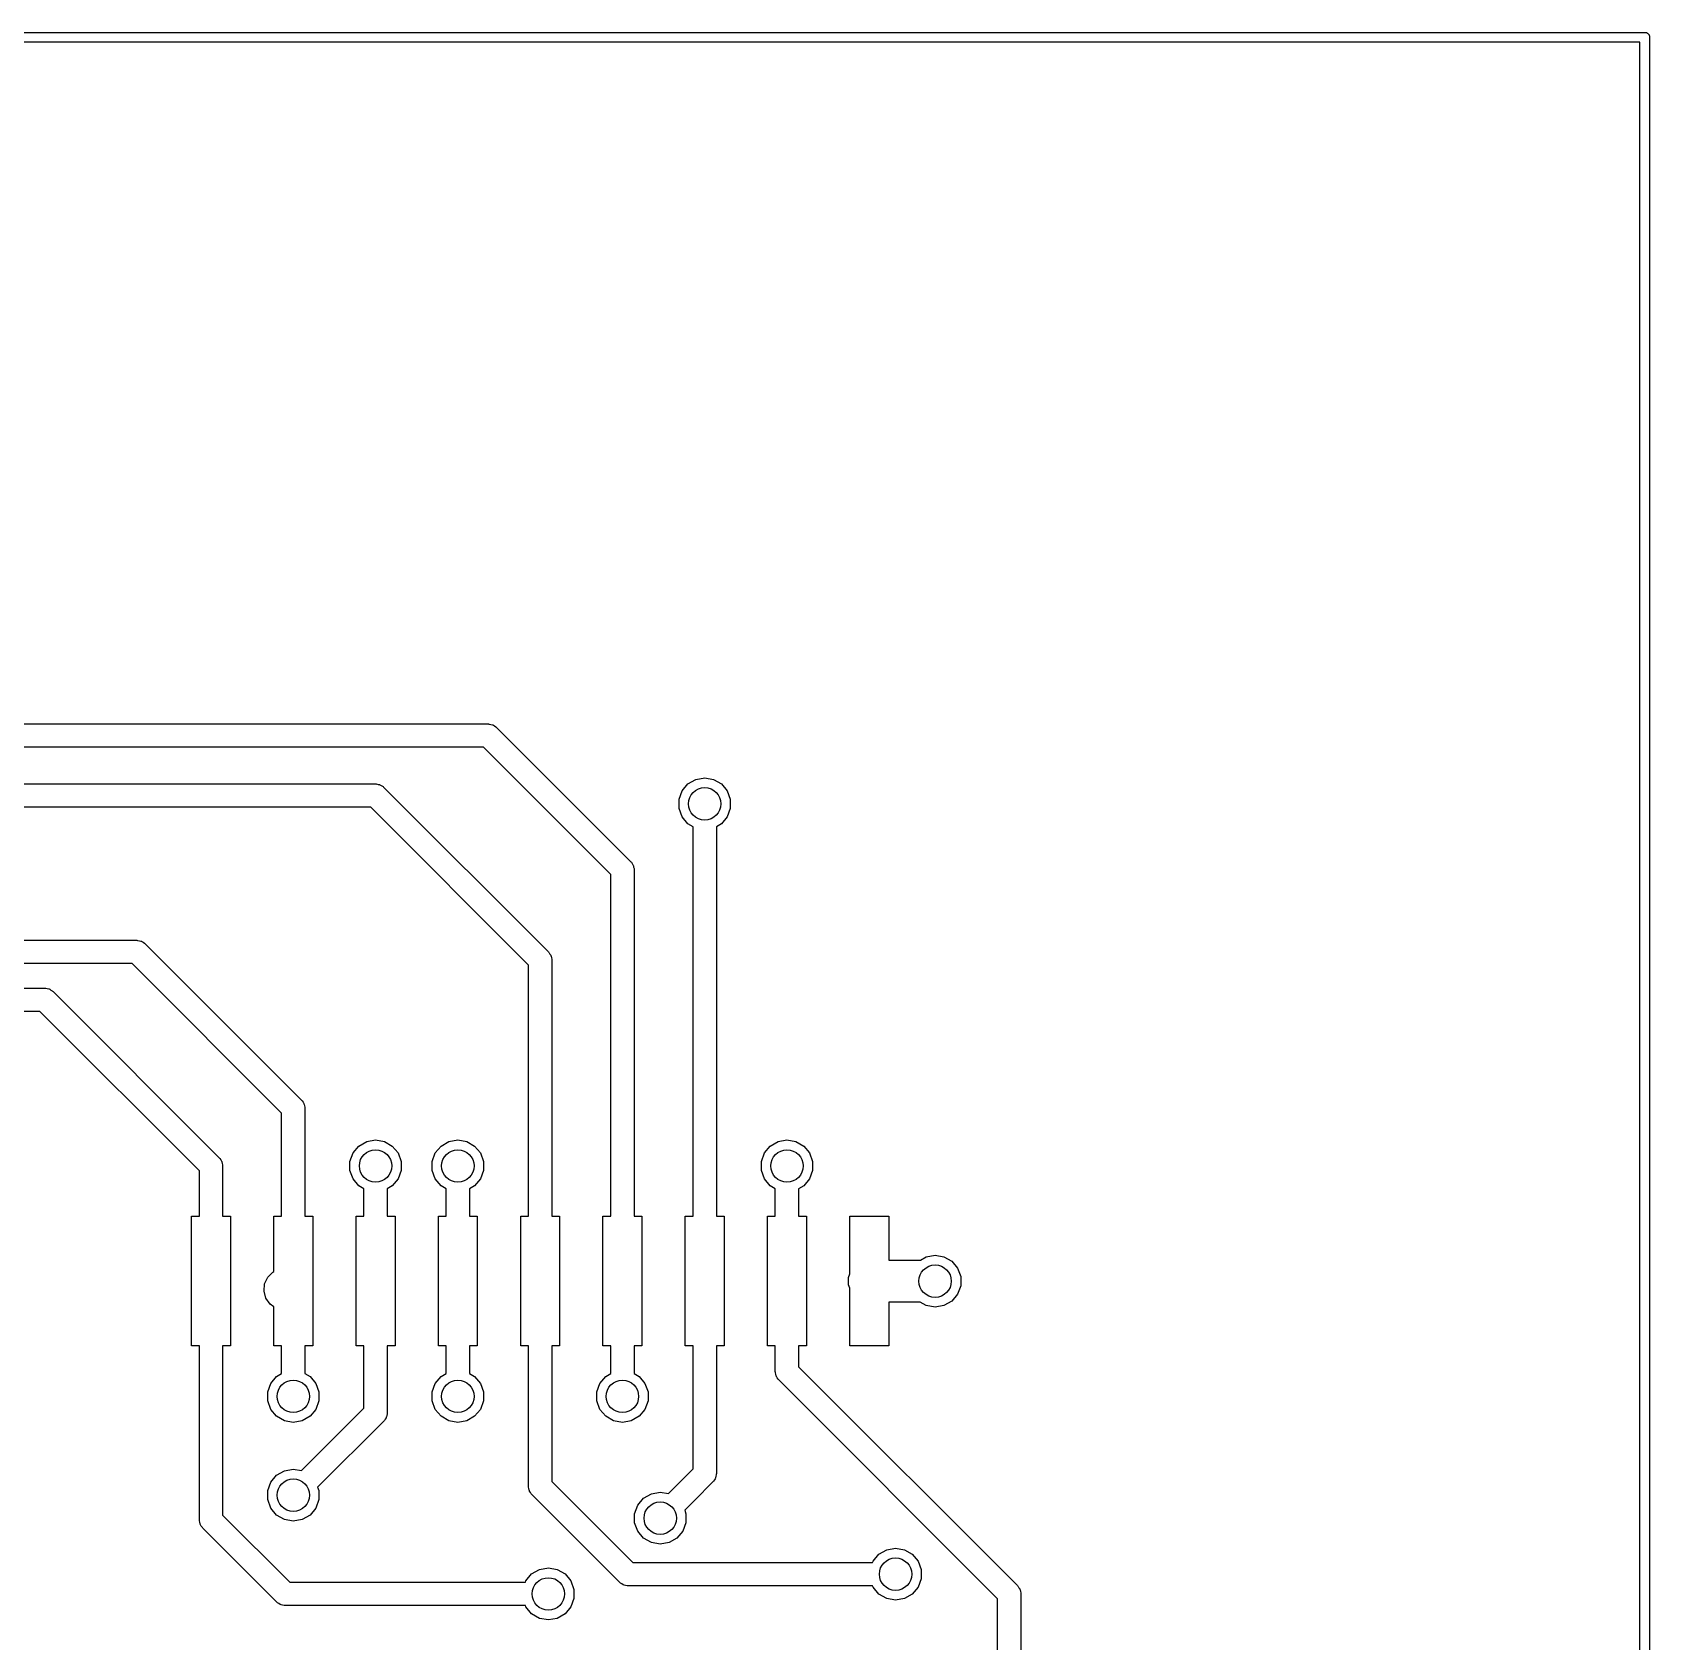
# Model space of a CAD drawing. Extents: x 25 to 125, y -125 to -25.
# Drawn here: x 100.11 to 125.08, y -49.76 to -24.93 of the extents above; entities that cross this region are included whole.
import ezdxf

# ---------------------------------------------------------------- set-up
doc = ezdxf.new("R2010")
doc.units = 0
doc.header["$MEASUREMENT"] = 0
doc.layers.add('BLACK', color=7, linetype='CONTINUOUS')

msp = doc.modelspace()

# ---------------------------------------------------------------- linework, layer by layer
at = {"layer": 'Black'}
for p, q in [((25, -24.925), (125, -24.925)), ((125, -24.925), (125.006, -24.9261)), ((125.006, -24.9261), (125.013, -24.9261)), ((125.013, -24.9261), (125.019, -24.9284)), ((125.019, -24.9284), (125.026, -24.9295)), ((125.026, -24.9295), (125.031, -24.9328)), ((125.031, -24.9328), (125.037, -24.935)), ((125.037, -24.935), (125.043, -24.9393)), ((125.043, -24.9393), (125.048, -24.9425)), ((125.048, -24.9425), (125.052, -24.9476)), ((125.052, -24.9476), (125.057, -24.9518)), ((125.057, -24.9518), (125.061, -24.9575)), ((125.061, -24.9575), (125.065, -24.9625)), ((124.925, -25.075), (25.075, -25.075)), ((124.925, -124.925), (124.925, -25.075)), ((125.065, -24.9625), (125.067, -24.9687)), ((125.067, -24.9687), (125.07, -24.9743)), ((125.07, -24.9743), (125.072, -24.9808)), ((125.072, -24.9808), (125.074, -24.987)), ((125.074, -24.987), (125.074, -24.9935)), ((125.074, -24.9935), (125.075, -25)), ((125.075, -25), (125.075, -125)), ((91.2246, -35.598), (107.152, -35.598)), ((107.152, -35.598), (107.16, -35.5994)), ((107.16, -35.5994), (107.168, -35.5987)), ((107.168, -35.5987), (107.19, -35.6048)), ((107.19, -35.6048), (107.214, -35.6089)), ((107.214, -35.6089), (107.22, -35.6128)), ((107.22, -35.6128), (107.228, -35.6149)), ((107.228, -35.6149), (107.247, -35.6284)), ((107.247, -35.6284), (107.268, -35.6401)), ((107.268, -35.6401), (107.273, -35.6462)), ((107.273, -35.6462), (107.279, -35.6507)), ((107.279, -35.6507), (109.347, -37.7187)), ((107.077, -35.958), (91.15, -35.958)), ((109.04, -37.9206), (107.077, -35.958)), ((110.353, -36.4527), (110.49, -36.4285)), ((110.49, -36.4285), (110.627, -36.4527)), ((90.1236, -36.523), (105.41, -36.523)), ((105.41, -36.523), (105.418, -36.5244)), ((105.418, -36.5244), (105.426, -36.5237)), ((105.426, -36.5237), (105.448, -36.5298)), ((105.448, -36.5298), (105.472, -36.5339)), ((105.472, -36.5339), (105.478, -36.5378)), ((105.478, -36.5378), (105.486, -36.5399)), ((105.486, -36.5399), (105.505, -36.5534)), ((105.505, -36.5534), (105.526, -36.5651)), ((105.526, -36.5651), (105.531, -36.5712)), ((105.531, -36.5712), (105.537, -36.5757)), ((105.537, -36.5757), (108.077, -39.1157)), ((110.095, -36.7603), (110.142, -36.6292)), ((110.142, -36.6292), (110.232, -36.5224)), ((110.232, -36.5224), (110.353, -36.4527)), ((110.627, -36.4527), (110.748, -36.5224)), ((110.748, -36.5224), (110.838, -36.6292)), ((110.838, -36.6292), (110.885, -36.7603)), ((105.335, -36.883), (90.049, -36.883)), ((107.77, -39.3176), (105.335, -36.883)), ((110.095, -36.8997), (110.095, -36.7603)), ((110.142, -37.0308), (110.095, -36.8997)), ((110.885, -36.8997), (110.838, -37.0308)), ((110.885, -36.7603), (110.885, -36.8997)), ((110.232, -37.1376), (110.142, -37.0308)), ((110.31, -37.1827), (110.232, -37.1376)), ((110.31, -43.195), (110.31, -37.1827)), ((110.748, -37.1376), (110.67, -37.1827)), ((110.67, -37.1827), (110.67, -43.195)), ((110.838, -37.0308), (110.748, -37.1376)), ((109.04, -43.195), (109.04, -37.9206)), ((109.347, -37.7187), (109.352, -37.7252)), ((109.352, -37.7252), (109.358, -37.7303)), ((109.358, -37.7303), (109.37, -37.7507)), ((109.37, -37.7507), (109.383, -37.7699)), ((109.383, -37.7699), (109.385, -37.7776)), ((109.385, -37.7776), (109.389, -37.7844)), ((109.389, -37.7844), (109.393, -37.8076)), ((109.393, -37.8076), (109.399, -37.8303)), ((109.399, -37.8303), (109.399, -37.8382)), ((109.399, -37.8382), (109.4, -37.846)), ((109.4, -37.846), (109.4, -43.195)), ((82.8786, -38.936), (101.727, -38.936)), ((101.727, -38.936), (101.735, -38.9374)), ((101.735, -38.9374), (101.743, -38.9367)), ((101.743, -38.9367), (101.765, -38.9428)), ((101.765, -38.9428), (101.789, -38.9469)), ((101.789, -38.9469), (101.795, -38.9508)), ((101.795, -38.9508), (101.803, -38.9529)), ((101.803, -38.9529), (101.822, -38.9664)), ((101.822, -38.9664), (101.843, -38.9781)), ((101.843, -38.9781), (101.848, -38.9842)), ((101.848, -38.9842), (101.854, -38.9887)), ((101.854, -38.9887), (104.267, -41.4017)), ((108.077, -39.1157), (108.082, -39.1222)), ((108.082, -39.1222), (108.088, -39.1273)), ((108.088, -39.1273), (108.1, -39.1477)), ((108.1, -39.1477), (108.113, -39.1669)), ((108.113, -39.1669), (108.115, -39.1746)), ((108.115, -39.1746), (108.119, -39.1814)), ((108.119, -39.1814), (108.123, -39.2046)), ((101.652, -39.296), (82.804, -39.296)), ((103.96, -41.6036), (101.652, -39.296)), ((107.77, -43.195), (107.77, -39.3176)), ((108.123, -39.2046), (108.129, -39.2273)), ((108.129, -39.2273), (108.129, -39.2352)), ((108.129, -39.2352), (108.13, -39.243)), ((108.13, -39.243), (108.13, -43.195)), ((80.1608, -39.6726), (100.305, -39.6726)), ((100.305, -39.6726), (100.312, -39.674)), ((100.312, -39.674), (100.32, -39.6733)), ((100.32, -39.6733), (100.343, -39.6794)), ((100.343, -39.6794), (100.366, -39.6835)), ((100.366, -39.6835), (100.373, -39.6874)), ((100.373, -39.6874), (100.381, -39.6895)), ((100.381, -39.6895), (100.4, -39.703)), ((100.4, -39.703), (100.42, -39.7147)), ((100.42, -39.7147), (100.425, -39.7208)), ((100.425, -39.7208), (100.432, -39.7253)), ((100.432, -39.7253), (102.997, -42.2907)), ((100.23, -40.0326), (80.0862, -40.0326)), ((102.69, -42.4926), (100.23, -40.0326)), ((104.267, -41.4017), (104.272, -41.4082)), ((104.272, -41.4082), (104.278, -41.4133)), ((104.278, -41.4133), (104.29, -41.4337)), ((104.29, -41.4337), (104.303, -41.4529)), ((103.96, -43.195), (103.96, -41.6036)), ((104.303, -41.4529), (104.305, -41.4606)), ((104.305, -41.4606), (104.309, -41.4674)), ((104.309, -41.4674), (104.313, -41.4906)), ((104.313, -41.4906), (104.319, -41.5133)), ((104.319, -41.5133), (104.319, -41.5212)), ((104.319, -41.5212), (104.32, -41.529)), ((104.32, -41.529), (104.32, -43.195)), ((105.062, -42.2172), (105.152, -42.1104)), ((105.152, -42.1104), (105.273, -42.0407)), ((105.273, -42.0407), (105.41, -42.0165)), ((105.41, -42.0165), (105.547, -42.0407)), ((105.547, -42.0407), (105.668, -42.1104)), ((105.668, -42.1104), (105.758, -42.2172)), ((106.332, -42.2172), (106.422, -42.1104)), ((106.422, -42.1104), (106.543, -42.0407)), ((106.543, -42.0407), (106.68, -42.0165)), ((106.68, -42.0165), (106.817, -42.0407)), ((106.817, -42.0407), (106.938, -42.1104)), ((106.938, -42.1104), (107.028, -42.2172)), ((111.412, -42.2172), (111.502, -42.1104)), ((111.502, -42.1104), (111.623, -42.0407)), ((111.623, -42.0407), (111.76, -42.0165)), ((111.76, -42.0165), (111.897, -42.0407)), ((111.897, -42.0407), (112.018, -42.1104)), ((112.018, -42.1104), (112.108, -42.2172)), ((102.997, -42.2907), (103.002, -42.2972)), ((103.002, -42.2972), (103.008, -42.3023)), ((103.008, -42.3023), (103.02, -42.3227)), ((103.02, -42.3227), (103.033, -42.3419)), ((103.033, -42.3419), (103.035, -42.3496)), ((103.035, -42.3496), (103.039, -42.3564)), ((103.039, -42.3564), (103.043, -42.3796)), ((103.043, -42.3796), (103.049, -42.4023)), ((103.049, -42.4023), (103.049, -42.4102)), ((103.049, -42.4102), (103.05, -42.418)), ((103.05, -42.418), (103.05, -43.195)), ((105.015, -42.3483), (105.062, -42.2172)), ((105.015, -42.4877), (105.015, -42.3483)), ((105.758, -42.2172), (105.805, -42.3483)), ((105.805, -42.3483), (105.805, -42.4877)), ((106.285, -42.3483), (106.332, -42.2172)), ((106.285, -42.4877), (106.285, -42.3483)), ((107.028, -42.2172), (107.075, -42.3483)), ((107.075, -42.3483), (107.075, -42.4877)), ((111.365, -42.3483), (111.412, -42.2172)), ((111.365, -42.4877), (111.365, -42.3483)), ((112.108, -42.2172), (112.155, -42.3483)), ((112.155, -42.3483), (112.155, -42.4877)), ((102.69, -43.195), (102.69, -42.4926)), ((105.062, -42.6188), (105.015, -42.4877)), ((105.152, -42.7256), (105.062, -42.6188)), ((105.758, -42.6188), (105.668, -42.7256)), ((105.805, -42.4877), (105.758, -42.6188)), ((106.332, -42.6188), (106.285, -42.4877)), ((106.422, -42.7256), (106.332, -42.6188)), ((107.028, -42.6188), (106.938, -42.7256)), ((107.075, -42.4877), (107.028, -42.6188)), ((111.412, -42.6188), (111.365, -42.4877)), ((111.502, -42.7256), (111.412, -42.6188)), ((112.108, -42.6188), (112.018, -42.7256)), ((112.155, -42.4877), (112.108, -42.6188)), ((105.23, -42.7707), (105.152, -42.7256)), ((105.23, -43.195), (105.23, -42.7707)), ((105.668, -42.7256), (105.59, -42.7707)), ((105.59, -42.7707), (105.59, -43.195)), ((106.5, -42.7707), (106.422, -42.7256)), ((106.5, -43.195), (106.5, -42.7707)), ((106.938, -42.7256), (106.86, -42.7707)), ((106.86, -42.7707), (106.86, -43.195)), ((111.58, -42.7707), (111.502, -42.7256)), ((111.58, -43.195), (111.58, -42.7707)), ((112.018, -42.7256), (111.94, -42.7707)), ((111.94, -42.7707), (111.94, -43.195)), ((102.57, -45.195), (102.57, -43.195)), ((102.57, -43.195), (102.69, -43.195)), ((103.05, -43.195), (103.17, -43.195)), ((103.17, -43.195), (103.17, -45.195)), ((103.84, -44.0491), (103.84, -43.195)), ((103.84, -43.195), (103.96, -43.195)), ((104.32, -43.195), (104.44, -43.195)), ((104.44, -43.195), (104.44, -45.195)), ((105.11, -45.195), (105.11, -43.195)), ((105.11, -43.195), (105.23, -43.195)), ((105.59, -43.195), (105.71, -43.195)), ((105.71, -43.195), (105.71, -45.195)), ((106.38, -45.195), (106.38, -43.195)), ((106.38, -43.195), (106.5, -43.195)), ((106.86, -43.195), (106.98, -43.195)), ((106.98, -43.195), (106.98, -45.195)), ((107.65, -45.195), (107.65, -43.195)), ((107.65, -43.195), (107.77, -43.195)), ((108.13, -43.195), (108.25, -43.195)), ((108.25, -43.195), (108.25, -45.195)), ((108.92, -45.195), (108.92, -43.195)), ((108.92, -43.195), (109.04, -43.195)), ((109.4, -43.195), (109.52, -43.195)), ((109.52, -43.195), (109.52, -45.195)), ((110.19, -45.195), (110.19, -43.195)), ((110.19, -43.195), (110.31, -43.195)), ((110.67, -43.195), (110.79, -43.195)), ((110.79, -43.195), (110.79, -45.195)), ((111.46, -45.195), (111.46, -43.195)), ((111.46, -43.195), (111.58, -43.195)), ((111.94, -43.195), (112.06, -43.195)), ((112.06, -43.195), (112.06, -45.195)), ((112.73, -44.0834), (112.73, -43.195)), ((112.73, -43.195), (113.33, -43.195)), ((113.33, -43.195), (113.33, -43.87)), ((113.33, -43.87), (113.82, -43.87)), ((113.82, -43.87), (113.909, -43.8187)), ((113.909, -43.8187), (114.046, -43.7945)), ((114.046, -43.7945), (114.183, -43.8187)), ((114.183, -43.8187), (114.304, -43.8884)), ((114.304, -43.8884), (114.394, -43.9952)), ((103.698, -44.2379), (103.746, -44.1356)), ((103.746, -44.1356), (103.826, -44.0558)), ((103.826, -44.0558), (103.84, -44.0491)), ((112.71, -44.1386), (112.73, -44.0834)), ((112.71, -44.2514), (112.71, -44.1386)), ((114.394, -43.9952), (114.441, -44.1263)), ((114.441, -44.1263), (114.441, -44.2657)), ((103.688, -44.3503), (103.698, -44.2379)), ((103.717, -44.4594), (103.688, -44.3503)), ((112.73, -44.3066), (112.71, -44.2514)), ((112.73, -45.195), (112.73, -44.3066)), ((114.394, -44.3968), (114.304, -44.5036)), ((114.441, -44.2657), (114.394, -44.3968)), ((103.782, -44.5518), (103.717, -44.4594)), ((103.783, -44.5528), (103.782, -44.5518)), ((103.84, -44.5926), (103.783, -44.5528)), ((103.84, -45.195), (103.84, -44.5926)), ((113.816, -44.52), (113.33, -44.52)), ((113.33, -44.52), (113.33, -45.195)), ((113.909, -44.5733), (113.816, -44.52)), ((114.046, -44.5975), (113.909, -44.5733)), ((114.183, -44.5733), (114.046, -44.5975)), ((114.304, -44.5036), (114.183, -44.5733)), ((102.69, -45.195), (102.57, -45.195)), ((102.69, -47.879), (102.69, -45.195)), ((103.17, -45.195), (103.05, -45.195)), ((103.05, -45.195), (103.05, -47.8044)), ((103.96, -45.195), (103.84, -45.195)), ((103.96, -45.6213), (103.96, -45.195)), ((104.44, -45.195), (104.32, -45.195)), ((104.32, -45.195), (104.32, -45.6213)), ((105.23, -45.195), (105.11, -45.195)), ((105.23, -46.1534), (105.23, -45.195)), ((105.71, -45.195), (105.59, -45.195)), ((105.59, -45.195), (105.59, -46.228)), ((106.5, -45.195), (106.38, -45.195)), ((106.5, -45.6213), (106.5, -45.195)), ((106.98, -45.195), (106.86, -45.195)), ((106.86, -45.195), (106.86, -45.6213)), ((107.77, -45.195), (107.65, -45.195)), ((107.77, -47.3596), (107.77, -45.195)), ((108.25, -45.195), (108.13, -45.195)), ((108.13, -45.195), (108.13, -47.285)), ((109.04, -45.195), (108.92, -45.195)), ((109.04, -45.6213), (109.04, -45.195)), ((109.52, -45.195), (109.4, -45.195)), ((109.4, -45.195), (109.4, -45.6213)), ((110.31, -45.195), (110.19, -45.195)), ((110.31, -47.0932), (110.31, -45.195)), ((110.79, -45.195), (110.67, -45.195)), ((110.67, -45.195), (110.67, -47.1678)), ((111.58, -45.195), (111.46, -45.195)), ((111.58, -45.593), (111.58, -45.195)), ((112.06, -45.195), (111.94, -45.195)), ((111.94, -45.195), (111.94, -45.5184)), ((113.33, -45.195), (112.73, -45.195)), ((103.792, -45.7732), (103.882, -45.6664)), ((103.882, -45.6664), (103.96, -45.6213)), ((104.32, -45.6213), (104.398, -45.6664)), ((104.398, -45.6664), (104.488, -45.7732)), ((106.332, -45.7732), (106.422, -45.6664)), ((106.422, -45.6664), (106.5, -45.6213)), ((106.86, -45.6213), (106.938, -45.6664)), ((106.938, -45.6664), (107.028, -45.7732)), ((108.872, -45.7732), (108.962, -45.6664)), ((108.962, -45.6664), (109.04, -45.6213)), ((109.4, -45.6213), (109.478, -45.6664)), ((109.478, -45.6664), (109.568, -45.7732)), ((111.581, -45.6008), (111.58, -45.593)), ((111.581, -45.6087), (111.581, -45.6008)), ((111.587, -45.6314), (111.581, -45.6087)), ((111.591, -45.6546), (111.587, -45.6314)), ((111.595, -45.6614), (111.591, -45.6546)), ((111.597, -45.6691), (111.595, -45.6614)), ((111.61, -45.6883), (111.597, -45.6691)), ((111.94, -45.5184), (115.316, -48.8947)), ((103.745, -45.9043), (103.792, -45.7732)), ((103.745, -46.0437), (103.745, -45.9043)), ((104.488, -45.7732), (104.535, -45.9043)), ((104.535, -45.9043), (104.535, -46.0437)), ((106.285, -45.9043), (106.332, -45.7732)), ((106.285, -46.0437), (106.285, -45.9043)), ((107.028, -45.7732), (107.075, -45.9043)), ((107.075, -45.9043), (107.075, -46.0437)), ((108.825, -45.9043), (108.872, -45.7732)), ((108.825, -46.0437), (108.825, -45.9043)), ((109.568, -45.7732), (109.615, -45.9043)), ((109.615, -45.9043), (109.615, -46.0437)), ((111.622, -45.7087), (111.61, -45.6883)), ((111.628, -45.7138), (111.622, -45.7087)), ((111.633, -45.7203), (111.628, -45.7138)), ((115.009, -49.0966), (111.633, -45.7203)), ((103.792, -46.1748), (103.745, -46.0437)), ((103.882, -46.2816), (103.792, -46.1748)), ((104.265, -47.1185), (105.23, -46.1534)), ((104.488, -46.1748), (104.398, -46.2816)), ((104.535, -46.0437), (104.488, -46.1748)), ((106.332, -46.1748), (106.285, -46.0437)), ((106.422, -46.2816), (106.332, -46.1748)), ((107.028, -46.1748), (106.938, -46.2816)), ((107.075, -46.0437), (107.028, -46.1748)), ((108.872, -46.1748), (108.825, -46.0437)), ((108.962, -46.2816), (108.872, -46.1748)), ((109.568, -46.1748), (109.478, -46.2816)), ((109.615, -46.0437), (109.568, -46.1748)), ((104.003, -46.3513), (103.882, -46.2816)), ((104.14, -46.3755), (104.003, -46.3513)), ((104.277, -46.3513), (104.14, -46.3755)), ((104.398, -46.2816), (104.277, -46.3513)), ((105.537, -46.3553), (104.516, -47.3761)), ((105.542, -46.3488), (105.537, -46.3553)), ((105.548, -46.3437), (105.542, -46.3488)), ((105.56, -46.3233), (105.548, -46.3437)), ((105.573, -46.3041), (105.56, -46.3233)), ((105.575, -46.2964), (105.573, -46.3041)), ((105.579, -46.2896), (105.575, -46.2964)), ((105.583, -46.2664), (105.579, -46.2896)), ((105.589, -46.2437), (105.583, -46.2664)), ((105.59, -46.228), (105.589, -46.2358)), ((105.589, -46.2358), (105.589, -46.2437)), ((106.543, -46.3513), (106.422, -46.2816)), ((106.68, -46.3755), (106.543, -46.3513)), ((106.817, -46.3513), (106.68, -46.3755)), ((106.938, -46.2816), (106.817, -46.3513)), ((109.083, -46.3513), (108.962, -46.2816)), ((109.22, -46.3755), (109.083, -46.3513)), ((109.357, -46.3513), (109.22, -46.3755)), ((109.478, -46.2816), (109.357, -46.3513)), ((103.882, -47.1904), (104.003, -47.1207)), ((104.003, -47.1207), (104.14, -47.0965)), ((104.14, -47.0965), (104.265, -47.1185)), ((110.077, -47.3263), (110.31, -47.0932)), ((110.67, -47.1678), (110.669, -47.1756)), ((110.669, -47.1756), (110.669, -47.1835)), ((103.745, -47.4283), (103.792, -47.2972)), ((103.745, -47.5677), (103.745, -47.4283)), ((103.792, -47.2972), (103.882, -47.1904)), ((104.516, -47.3761), (104.535, -47.4283)), ((104.535, -47.4283), (104.535, -47.5677)), ((107.771, -47.3674), (107.77, -47.3596)), ((107.771, -47.3753), (107.771, -47.3674)), ((107.777, -47.398), (107.771, -47.3753)), ((107.781, -47.4212), (107.777, -47.398)), ((107.785, -47.428), (107.781, -47.4212)), ((107.787, -47.4357), (107.785, -47.428)), ((108.13, -47.285), (109.382, -48.5372)), ((109.929, -47.4741), (110.077, -47.3263)), ((110.617, -47.2951), (110.331, -47.5809)), ((110.622, -47.2886), (110.617, -47.2951)), ((110.628, -47.2835), (110.622, -47.2886)), ((110.64, -47.2631), (110.628, -47.2835)), ((110.653, -47.2439), (110.64, -47.2631)), ((110.655, -47.2362), (110.653, -47.2439)), ((110.659, -47.2294), (110.655, -47.2362)), ((110.663, -47.2062), (110.659, -47.2294)), ((110.669, -47.1835), (110.663, -47.2062)), ((103.792, -47.6988), (103.745, -47.5677)), ((104.535, -47.5677), (104.488, -47.6988)), ((107.8, -47.4549), (107.787, -47.4357)), ((107.812, -47.4753), (107.8, -47.4549)), ((107.818, -47.4804), (107.812, -47.4753)), ((107.823, -47.4869), (107.818, -47.4804)), ((109.18, -48.8445), (107.823, -47.4869)), ((109.409, -47.7839), (109.456, -47.6528)), ((109.456, -47.6528), (109.546, -47.546)), ((109.546, -47.546), (109.667, -47.4763)), ((109.667, -47.4763), (109.804, -47.4521)), ((109.804, -47.4521), (109.929, -47.4741)), ((110.331, -47.5809), (110.181, -47.7317)), ((102.691, -47.8868), (102.69, -47.879)), ((102.691, -47.8947), (102.691, -47.8868)), ((102.697, -47.9174), (102.691, -47.8947)), ((102.701, -47.9406), (102.697, -47.9174)), ((103.05, -47.8044), (104.088, -48.842)), ((103.882, -47.8056), (103.792, -47.6988)), ((104.003, -47.8753), (103.882, -47.8056)), ((104.14, -47.8995), (104.003, -47.8753)), ((104.277, -47.8753), (104.14, -47.8995)), ((104.398, -47.8056), (104.277, -47.8753)), ((104.488, -47.6988), (104.398, -47.8056)), ((109.409, -47.9233), (109.409, -47.7839)), ((109.456, -48.0544), (109.409, -47.9233)), ((110.2, -47.9233), (110.152, -48.0544)), ((110.181, -47.7317), (110.2, -47.7839)), ((110.2, -47.7839), (110.2, -47.9233)), ((102.705, -47.9474), (102.701, -47.9406)), ((102.707, -47.9551), (102.705, -47.9474)), ((102.72, -47.9743), (102.707, -47.9551)), ((102.732, -47.9947), (102.72, -47.9743)), ((102.738, -47.9998), (102.732, -47.9947)), ((102.743, -48.0063), (102.738, -47.9998)), ((103.886, -49.1493), (102.743, -48.0063)), ((109.546, -48.1612), (109.456, -48.0544)), ((109.667, -48.2309), (109.546, -48.1612)), ((110.062, -48.1612), (109.942, -48.2309)), ((110.152, -48.0544), (110.062, -48.1612)), ((109.804, -48.2551), (109.667, -48.2309)), ((109.942, -48.2309), (109.804, -48.2551)), ((113.089, -48.5164), (113.178, -48.4096)), ((113.178, -48.4096), (113.299, -48.3399)), ((113.299, -48.3399), (113.436, -48.3157)), ((113.436, -48.3157), (113.574, -48.3399)), ((113.574, -48.3399), (113.694, -48.4096)), ((113.694, -48.4096), (113.784, -48.5164)), ((107.819, -48.7144), (107.94, -48.6447)), ((107.94, -48.6447), (108.077, -48.6205)), ((108.077, -48.6205), (108.214, -48.6447)), ((108.214, -48.6447), (108.335, -48.7144)), ((109.382, -48.5372), (112.871, -48.5372)), ((112.871, -48.5372), (113.081, -48.5372)), ((113.081, -48.5372), (113.089, -48.5164)), ((113.784, -48.5164), (113.832, -48.6475)), ((113.832, -48.6475), (113.832, -48.7869)), ((104.088, -48.842), (107.722, -48.842)), ((107.722, -48.842), (107.729, -48.8212)), ((107.729, -48.8212), (107.819, -48.7144)), ((108.335, -48.7144), (108.425, -48.8212)), ((108.425, -48.8212), (108.472, -48.9523)), ((109.187, -48.849), (109.18, -48.8445)), ((109.192, -48.8551), (109.187, -48.849)), ((109.212, -48.8668), (109.192, -48.8551)), ((109.232, -48.8803), (109.212, -48.8668)), ((109.239, -48.8824), (109.232, -48.8803)), ((109.246, -48.8863), (109.239, -48.8824)), ((109.269, -48.8904), (109.246, -48.8863)), ((109.292, -48.8965), (109.269, -48.8904)), ((109.3, -48.8958), (109.292, -48.8965)), ((109.308, -48.8972), (109.3, -48.8958)), ((112.871, -48.8972), (109.308, -48.8972)), ((113.081, -48.8972), (112.871, -48.8972)), ((113.089, -48.918), (113.081, -48.8972)), ((113.178, -49.0248), (113.089, -48.918)), ((113.784, -48.918), (113.694, -49.0248)), ((113.832, -48.7869), (113.784, -48.918)), ((115.316, -48.8947), (115.321, -48.9012)), ((115.321, -48.9012), (115.327, -48.9063)), ((115.327, -48.9063), (115.339, -48.9267)), ((103.892, -49.1538), (103.886, -49.1493)), ((103.897, -49.1599), (103.892, -49.1538)), ((103.918, -49.1716), (103.897, -49.1599)), ((103.937, -49.1851), (103.918, -49.1716)), ((108.472, -49.0917), (108.425, -49.2228)), ((108.472, -48.9523), (108.472, -49.0917)), ((113.299, -49.0945), (113.178, -49.0248)), ((113.436, -49.1187), (113.299, -49.0945)), ((113.574, -49.0945), (113.436, -49.1187)), ((113.694, -49.0248), (113.574, -49.0945)), ((115.009, -51.8443), (115.009, -49.0966)), ((115.339, -48.9267), (115.352, -48.9459)), ((115.352, -48.9459), (115.354, -48.9536)), ((115.354, -48.9536), (115.358, -48.9604)), ((115.358, -48.9604), (115.362, -48.9836)), ((115.362, -48.9836), (115.368, -49.0063)), ((115.368, -49.0063), (115.368, -49.0142)), ((115.368, -49.0142), (115.369, -49.022)), ((115.369, -49.022), (115.369, -51.8443)), ((103.945, -49.1872), (103.937, -49.1851)), ((103.951, -49.1911), (103.945, -49.1872)), ((103.975, -49.1952), (103.951, -49.1911)), ((103.997, -49.2013), (103.975, -49.1952)), ((104.005, -49.2006), (103.997, -49.2013)), ((104.013, -49.202), (104.005, -49.2006)), ((107.722, -49.202), (104.013, -49.202)), ((107.729, -49.2228), (107.722, -49.202)), ((107.819, -49.3296), (107.729, -49.2228)), ((107.94, -49.3993), (107.819, -49.3296)), ((108.077, -49.4235), (107.94, -49.3993)), ((108.214, -49.3993), (108.077, -49.4235)), ((108.335, -49.3296), (108.214, -49.3993)), ((108.425, -49.2228), (108.335, -49.3296))]:
    msp.add_line(p, q, dxfattribs=at)
for centre in [(110.49, -36.83), (105.41, -42.418), (106.68, -42.418), (111.76, -42.418), (114.046, -44.196), (104.14, -45.974), (106.68, -45.974), (109.22, -45.974), (104.14, -47.498), (109.804, -47.8536), (113.436, -48.7172), (108.077, -49.022)]:
    msp.add_circle(centre, 0.25, dxfattribs=at)

doc.saveas('drawing.dxf')
